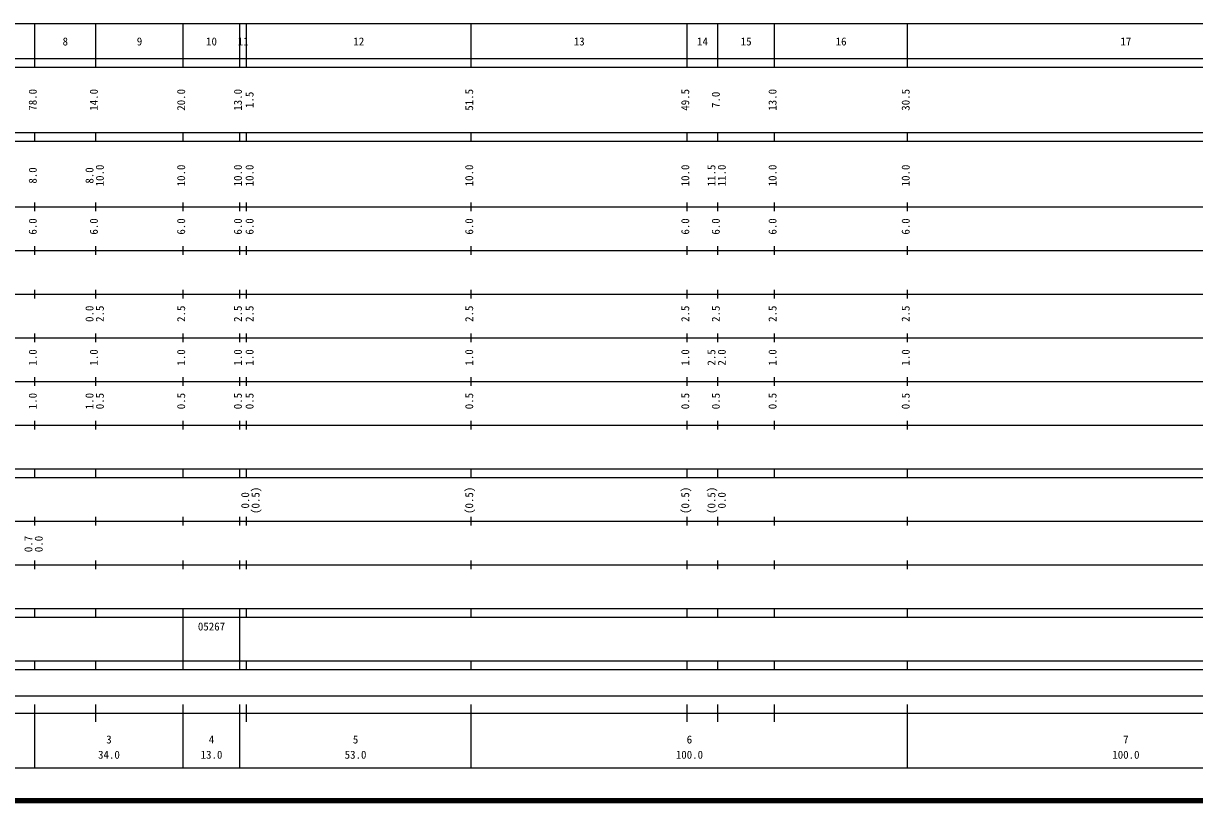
# Model space of a CAD drawing. Units: millimetres on the paper, enlarged 1000 times. Extents: x 40000 to 680000, y 20000 to 380000.
# Drawn here: x 265404 to 533736, y 20000 to 198000 of the extents above; entities that cross this region are included whole.
import ezdxf
from ezdxf.enums import TextEntityAlignment as Align

# ---------------------------------------------------------------- set-up
doc = ezdxf.new("R2010")
doc.units = ezdxf.units.MM
doc.header["$LTSCALE"] = 1000
doc.layers.add('M-TTL', color=2, linetype='Continuous', lineweight=140)
doc.layers.add('M-TTL-BAND', color=7, linetype='Continuous', lineweight=25)
doc.styles.add('ＭＳ ゴシック', font='')
doc.styles.get('ＭＳ ゴシック').set_extended_font_data('MS Gothic')

msp = doc.modelspace()

# ---------------------------------------------------------------- linework, layer by layer
at = {"layer": 'M-TTL'}
msp.add_line((40000, 20000), (680000, 20000), dxfattribs=at)
at = {"layer": 'M-TTL-BAND'}
for p, q in [((68000, 198000), (579000, 198000)), ((268000, 188000), (268000, 198000)), ((282000, 188000), (282000, 198000)), ((302000, 188000), (302000, 198000)), ((315000, 188000), (315000, 198000)), ((316500, 188000), (316500, 198000)), ((368000, 188000), (368000, 198000)), ((417500, 188000), (417500, 198000)), ((424500, 188000), (424500, 198000)), ((437500, 188000), (437500, 198000)), ((468000, 188000), (468000, 198000)), ((40000, 190000), (579000, 190000)), ((40000, 188000), (579000, 188000)), ((40000, 173000), (579000, 173000)), ((268000, 171000), (268000, 173000)), ((282000, 171000), (282000, 173000)), ((302000, 171000), (302000, 173000)), ((315000, 171000), (315000, 173000)), ((316500, 171000), (316500, 173000)), ((368000, 171000), (368000, 173000)), ((417500, 171000), (417500, 173000)), ((424500, 171000), (424500, 173000)), ((437500, 171000), (437500, 173000)), ((468000, 171000), (468000, 173000)), ((40000, 171000), (579000, 171000)), ((40000, 156000), (579000, 156000)), ((268000, 155000), (268000, 157000)), ((282000, 155000), (282000, 157000)), ((302000, 155000), (302000, 157000)), ((315000, 155000), (315000, 157000)), ((316500, 155000), (316500, 157000)), ((368000, 155000), (368000, 157000)), ((417500, 155000), (417500, 157000)), ((424500, 155000), (424500, 157000)), ((437500, 155000), (437500, 157000)), ((468000, 155000), (468000, 157000)), ((46000, 146000), (579000, 146000)), ((268000, 145000), (268000, 147000)), ((282000, 145000), (282000, 147000)), ((302000, 145000), (302000, 147000)), ((315000, 145000), (315000, 147000)), ((316500, 145000), (316500, 147000)), ((368000, 145000), (368000, 147000)), ((417500, 145000), (417500, 147000)), ((424500, 145000), (424500, 147000)), ((437500, 145000), (437500, 147000)), ((468000, 145000), (468000, 147000)), ((268000, 135000), (268000, 137000)), ((282000, 135000), (282000, 137000)), ((302000, 135000), (302000, 137000)), ((315000, 135000), (315000, 137000)), ((316500, 135000), (316500, 137000)), ((368000, 135000), (368000, 137000)), ((417500, 135000), (417500, 137000)), ((424500, 135000), (424500, 137000)), ((437500, 135000), (437500, 137000)), ((468000, 135000), (468000, 137000)), ((52000, 136000), (579000, 136000)), ((268000, 125000), (268000, 127000)), ((282000, 125000), (282000, 127000)), ((302000, 125000), (302000, 127000)), ((315000, 125000), (315000, 127000)), ((316500, 125000), (316500, 127000)), ((368000, 125000), (368000, 127000)), ((417500, 125000), (417500, 127000)), ((424500, 125000), (424500, 127000)), ((437500, 125000), (437500, 127000)), ((468000, 125000), (468000, 127000)), ((46000, 126000), (579000, 126000)), ((52000, 116000), (579000, 116000)), ((268000, 115000), (268000, 117000)), ((282000, 115000), (282000, 117000)), ((302000, 115000), (302000, 117000)), ((315000, 115000), (315000, 117000)), ((316500, 115000), (316500, 117000)), ((368000, 115000), (368000, 117000)), ((417500, 115000), (417500, 117000)), ((424500, 115000), (424500, 117000)), ((437500, 115000), (437500, 117000)), ((468000, 115000), (468000, 117000)), ((46000, 106000), (579000, 106000)), ((268000, 105000), (268000, 107000)), ((282000, 105000), (282000, 107000)), ((302000, 105000), (302000, 107000)), ((315000, 105000), (315000, 107000)), ((316500, 105000), (316500, 107000)), ((368000, 105000), (368000, 107000)), ((417500, 105000), (417500, 107000)), ((424500, 105000), (424500, 107000)), ((437500, 105000), (437500, 107000)), ((468000, 105000), (468000, 107000)), ((40000, 96000), (579000, 96000)), ((40000, 94000), (579000, 94000)), ((268000, 94000), (268000, 96000)), ((282000, 94000), (282000, 96000)), ((302000, 94000), (302000, 96000)), ((315000, 94000), (315000, 96000)), ((316500, 94000), (316500, 96000)), ((368000, 94000), (368000, 96000)), ((417500, 94000), (417500, 96000)), ((424500, 94000), (424500, 96000)), ((437500, 94000), (437500, 96000)), ((468000, 94000), (468000, 96000)), ((49000, 84000), (579000, 84000)), ((268000, 83000), (268000, 85000)), ((282000, 83000), (282000, 85000)), ((302000, 83000), (302000, 85000)), ((315000, 83000), (315000, 85000)), ((316500, 83000), (316500, 85000)), ((368000, 83000), (368000, 85000)), ((417500, 83000), (417500, 85000)), ((424500, 83000), (424500, 85000)), ((437500, 83000), (437500, 85000)), ((468000, 83000), (468000, 85000)), ((40000, 74000), (579000, 74000)), ((268000, 73000), (268000, 75000)), ((282000, 73000), (282000, 75000)), ((302000, 73000), (302000, 75000)), ((315000, 73000), (315000, 75000)), ((316500, 73000), (316500, 75000)), ((368000, 73000), (368000, 75000)), ((417500, 73000), (417500, 75000)), ((424500, 73000), (424500, 75000)), ((437500, 73000), (437500, 75000)), ((468000, 73000), (468000, 75000)), ((40000, 64000), (579000, 64000)), ((40000, 62000), (579000, 62000)), ((268000, 62000), (268000, 64000)), ((282000, 62000), (282000, 64000)), ((302000, 62000), (302000, 64000)), ((302000, 52000), (302000, 62000)), ((315000, 62000), (315000, 64000)), ((315000, 52000), (315000, 62000)), ((316500, 62000), (316500, 64000)), ((368000, 62000), (368000, 64000)), ((417500, 62000), (417500, 64000)), ((424500, 62000), (424500, 64000)), ((437500, 62000), (437500, 64000)), ((468000, 62000), (468000, 64000)), ((40000, 52000), (579000, 52000)), ((268000, 50000), (268000, 52000)), ((282000, 50000), (282000, 52000)), ((302000, 50000), (302000, 52000)), ((315000, 50000), (315000, 52000)), ((316500, 50000), (316500, 52000)), ((368000, 50000), (368000, 52000)), ((417500, 50000), (417500, 52000)), ((424500, 50000), (424500, 52000)), ((437500, 50000), (437500, 52000)), ((468000, 50000), (468000, 52000)), ((40000, 50000), (579000, 50000)), ((71000, 44000), (565000, 44000)), ((268000, 27500), (268000, 42000)), ((282000, 38000), (282000, 42000)), ((302000, 27500), (302000, 42000)), ((315000, 27500), (315000, 42000)), ((316500, 38000), (316500, 42000)), ((368000, 27500), (368000, 42000)), ((417500, 38000), (417500, 42000)), ((424500, 38000), (424500, 42000)), ((437500, 38000), (437500, 42000)), ((468000, 27500), (468000, 42000)), ((40000, 40000), (579000, 40000)), ((68000, 27500), (579000, 27500))]:
    msp.add_line(p, q, dxfattribs=at)

# ---------------------------------------------------------------- texts
at = {"layer": 'M-TTL-BAND', "style": 'ＭＳ ゴシック'}
for s, p in [('8', (275000, 192405)), ('9', (292000, 192405)), ('10', (308500, 192405)), ('11', (315750, 192405)), ('12', (342250, 192405)), ('13', (392750, 192405)), ('14', (421000, 192405)), ('15', (431000, 192405)), ('16', (452750, 192405)), ('17', (518000, 192405)), ('3', (285000, 32523)), ('6', (418000, 32523)), ('4', (308500, 32523)), ('5', (341500, 32523)), ('7', (518000, 32523)), ('34.0', (285000, 29033)), ('13.0', (308500, 29033)), ('53.0', (341500, 29033)), ('100.0', (418000, 29033)), ('100.0', (518000, 29033))]:
    msp.add_text(s, height=1833, dxfattribs=at).set_placement(p, align=Align.BOTTOM_CENTER)
for s, p in [('78.0', (269000, 180500)), ('14.0', (283000, 180500)), ('20.0', (303000, 180500)), ('13.0', (316000, 180500)), ('51.5', (369000, 180500)), ('49.5', (418500, 180500)), ('13.0', (438500, 180500)), ('30.5', (469000, 180500)), ('1.5', (318675, 180500)), ('7.0', (425500, 180500)), ('8.0', (269000, 163174)), ('8.0', (282000, 163174)), ('10.0', (284370, 163174)), ('10.0', (303000, 163174)), ('10.0', (316000, 163174)), ('10.0', (318675, 163174)), ('10.0', (369000, 163174)), ('10.0', (418500, 163174)), ('11.5', (424500, 163174)), ('11.0', (426870, 163174)), ('10.0', (438500, 163174)), ('10.0', (469000, 163174)), ('6.0', (269000, 151500)), ('6.0', (283000, 151500)), ('6.0', (303000, 151500)), ('6.0', (316000, 151500)), ('6.0', (318675, 151500)), ('6.0', (369000, 151500)), ('6.0', (418500, 151500)), ('6.0', (425500, 151500)), ('6.0', (438500, 151500)), ('6.0', (469000, 151500)), ('0.0', (282000, 131500)), ('2.5', (284370, 131500)), ('2.5', (303000, 131500)), ('2.5', (316000, 131500)), ('2.5', (318675, 131500)), ('2.5', (369000, 131500)), ('2.5', (418500, 131500)), ('2.5', (425500, 131500)), ('2.5', (438500, 131500)), ('2.5', (469000, 131500)), ('1.0', (269000, 121500)), ('1.0', (283000, 121500)), ('1.0', (303000, 121500)), ('1.0', (316000, 121500)), ('1.0', (318675, 121500)), ('1.0', (369000, 121500)), ('1.0', (418500, 121500)), ('2.5', (424500, 121500)), ('2.0', (426870, 121500)), ('1.0', (438500, 121500)), ('1.0', (469000, 121500)), ('1.0', (269000, 111500)), ('1.0', (282000, 111500)), ('0.5', (284370, 111500)), ('0.5', (303000, 111500)), ('0.5', (316000, 111500)), ('0.5', (318675, 111500)), ('0.5', (369000, 111500)), ('0.5', (418500, 111500)), ('0.5', (425500, 111500)), ('0.5', (438500, 111500)), ('0.5', (469000, 111500)), ('(0.5)', (320045, 88764)), ('(0.5)', (369000, 88764)), ('(0.5)', (418500, 88764)), ('(0.5)', (424500, 88764)), ('0.0', (317675, 88764)), ('0.0', (426870, 88764)), ('0.7', (268000, 78764)), ('0.0', (270370, 78764))]:
    msp.add_text(s, height=1833, rotation=90, dxfattribs=at).set_placement(p, align=Align.BOTTOM_CENTER)
msp.add_text('05267', height=1833, dxfattribs=at).set_placement((305375, 58405), align=Align.BOTTOM_LEFT)

doc.saveas('drawing.dxf')
